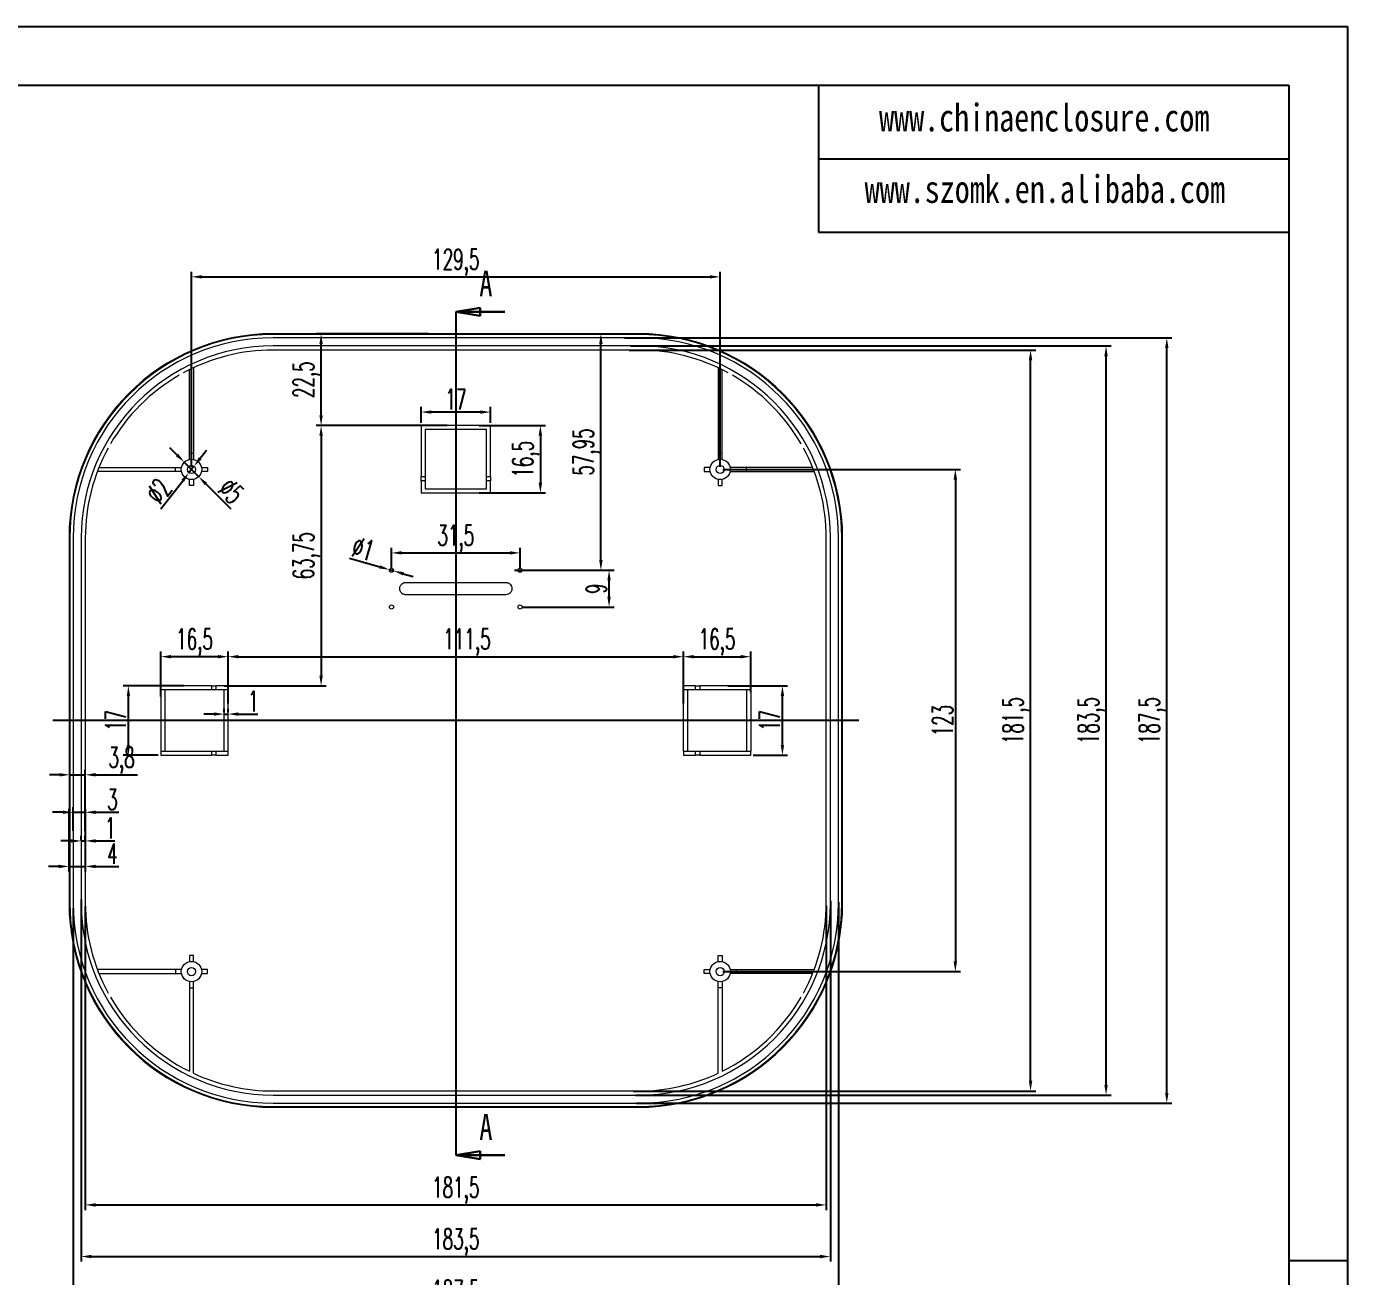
# Model space of a CAD drawing. Header units: inches. Extents: x 1813 to 4218, y 284 to 889.
# Drawn here: x 2344.3 to 2667.9, y 582.9 to 889.1 of the extents above; entities that cross this region are included whole.
import ezdxf

# ---------------------------------------------------------------- set-up
doc = ezdxf.new("R2010")
doc.units = ezdxf.units.IN
doc.header["$LTSCALE"] = 15
doc.linetypes.add('CENTERX2', pattern=[101.6, 63.5, -12.7, 12.7, -12.7])
doc.layers.add('文字', color=81, linetype='Continuous')
doc.styles.add('SLDTEXTSTYLE0', font='TXT', dxfattribs={"width": 0.75})
doc.styles.add('SLDTEXTSTYLE2', font='TXT', dxfattribs={"width": 0.6, "bigfont": 'bigfont'})
doc.styles.add('宋体', font='', dxfattribs={"width": 0.8, "height": 3.5})
doc.styles.get('宋体').set_extended_font_data('SimSun')
doc.dimstyles.new('5', dxfattribs={"dimtxt": 5, "dimasz": 2.5, "dimexe": 1.25, "dimexo": 0.625, "dimtad": 1, "dimtxsty": 'SLDTEXTSTYLE2', "dimcen": 2.5, "dimclrd": 256, "dimclre": 256, "dimclrt": 256, "dimadec": 0, "dimazin": 0, "dimtfac": 1, "dimtmove": 0, "dimatfit": 3, "dimfxl": 1, "dimarcsym": 0})

# ---------------------------------------------------------------- blocks, each defined once
blk = doc.blocks.new('_CLOSED')
at = {"color": 0, "linetype": 'ByBlock', "lineweight": -2}
for p, q in [((-1, 0.166667), (0, 0)), ((-1, 0.166667), (-1, -0.166667)), ((0, 0), (-1, -0.166667)), ((0, 0), (-1, 0))]:
    blk.add_line(p, q, dxfattribs=at)
blk = doc.blocks.new('*D41')
at = {"lineweight": -2}
for p, q in [((2393.68, 723.21), (2393.68, 735.94)), ((2396.18, 734.69), (2502.68, 734.69)), ((2505.18, 723.21), (2505.18, 735.94))]:
    blk.add_line(p, q, dxfattribs=at)
for points in [[(2396.18, 735.11), (2396.18, 734.28), (2393.68, 734.69)], [(2502.68, 735.11), (2502.68, 734.28), (2505.18, 734.69)]]:
    blk.add_solid(points)
at = {"layer": 'Defpoints', "color": 0}
for p in [(2505.18, 734.69), (2393.68, 722.58), (2505.18, 722.58)]:
    blk.add_point(p, dxfattribs=at)
at = {"insert": (2452.18, 738.24), "char_height": 5, "attachment_point": 5, "style": 'SLDTEXTSTYLE2'}
blk.add_mtext('111,5', dxfattribs=at)
blk = doc.blocks.new('*D42')
at = {"lineweight": -2}
for p, q in [((2505.18, 725.99), (2505.18, 735.94)), ((2507.68, 734.69), (2519.18, 734.69)), ((2521.68, 725.99), (2521.68, 735.94))]:
    blk.add_line(p, q, dxfattribs=at)
for points in [[(2507.68, 735.11), (2507.68, 734.28), (2505.18, 734.69)], [(2519.18, 735.11), (2519.18, 734.28), (2521.68, 734.69)]]:
    blk.add_solid(points)
at = {"layer": 'Defpoints', "color": 0}
for p in [(2521.68, 734.69), (2505.18, 725.36), (2521.68, 725.36)]:
    blk.add_point(p, dxfattribs=at)
at = {"insert": (2513.43, 738.24), "char_height": 5, "attachment_point": 5, "style": 'SLDTEXTSTYLE2'}
blk.add_mtext('16,5', dxfattribs=at)
blk = doc.blocks.new('*D43')
at = {"lineweight": -2}
for p, q in [((2377.18, 724.95), (2377.18, 735.94)), ((2391.18, 734.69), (2379.68, 734.69)), ((2393.68, 724.95), (2393.68, 735.94))]:
    blk.add_line(p, q, dxfattribs=at)
for points in [[(2379.68, 735.11), (2379.68, 734.28), (2377.18, 734.69)], [(2391.18, 735.11), (2391.18, 734.28), (2393.68, 734.69)]]:
    blk.add_solid(points)
at = {"layer": 'Defpoints', "color": 0}
for p in [(2377.18, 734.69), (2377.18, 724.33), (2393.68, 724.33)]:
    blk.add_point(p, dxfattribs=at)
at = {"insert": (2385.43, 738.24), "char_height": 5, "attachment_point": 5, "style": 'SLDTEXTSTYLE2'}
blk.add_mtext('16,5', dxfattribs=at)
blk = doc.blocks.new('*D44')
at = {"lineweight": -2}
for p, q in [((2392.68, 721.11), (2392.68, 721.89)), ((2393.68, 721.11), (2393.68, 721.89)), ((2390.18, 720.64), (2387.68, 720.64)), ((2392.68, 720.64), (2393.68, 720.64)), ((2396.18, 720.64), (2400.93, 720.64))]:
    blk.add_line(p, q, dxfattribs=at)
for points in [[(2390.18, 721.06), (2390.18, 720.22), (2392.68, 720.64)], [(2396.18, 721.06), (2396.18, 720.22), (2393.68, 720.64)]]:
    blk.add_solid(points)
at = {"layer": 'Defpoints', "color": 0}
for p in [(2392.68, 720.49), (2393.68, 720.64), (2393.68, 720.49)]:
    blk.add_point(p, dxfattribs=at)
at = {"insert": (2399.81, 723.77), "char_height": 5, "attachment_point": 5, "style": 'SLDTEXTSTYLE2'}
blk.add_mtext('1', dxfattribs=at)
blk = doc.blocks.new('*D45')
at = {"lineweight": -2}
for p, q in [((2440.93, 791.94), (2440.93, 795.87)), ((2455.43, 794.62), (2443.43, 794.62)), ((2457.93, 791.94), (2457.93, 795.87))]:
    blk.add_line(p, q, dxfattribs=at)
for points in [[(2443.43, 795.03), (2443.43, 794.2), (2440.93, 794.62)], [(2455.43, 795.03), (2455.43, 794.2), (2457.93, 794.62)]]:
    blk.add_solid(points)
at = {"layer": 'Defpoints', "color": 0}
for p in [(2440.93, 794.62), (2440.93, 791.31), (2457.93, 791.31)]:
    blk.add_point(p, dxfattribs=at)
at = {"insert": (2449.43, 797.74), "char_height": 5, "attachment_point": 5, "style": 'SLDTEXTSTYLE2'}
blk.add_mtext('17', dxfattribs=at)
blk = doc.blocks.new('*D46')
at = {"lineweight": -2}
for p, q in [((2455.18, 791.31), (2471.4, 791.31)), ((2470.15, 788.81), (2470.15, 777.31)), ((2455.18, 774.81), (2471.4, 774.81))]:
    blk.add_line(p, q, dxfattribs=at)
for points in [[(2469.73, 788.81), (2470.57, 788.81), (2470.15, 791.31)], [(2469.73, 777.31), (2470.57, 777.31), (2470.15, 774.81)]]:
    blk.add_solid(points)
at = {"layer": 'Defpoints', "color": 0}
for p in [(2454.55, 791.31), (2454.55, 774.81), (2470.15, 774.81)]:
    blk.add_point(p, dxfattribs=at)
at = {"insert": (2466.61, 783.06), "char_height": 5, "attachment_point": 5, "rotation": 90, "style": 'SLDTEXTSTYLE2'}
blk.add_mtext('16,5', dxfattribs=at)
blk = doc.blocks.new('*D47')
at = {"lineweight": -2}
for p, q in [((2382.81, 727.56), (2367.98, 727.56)), ((2369.23, 713.06), (2369.23, 725.06)), ((2376.56, 710.56), (2367.98, 710.56))]:
    blk.add_line(p, q, dxfattribs=at)
for points in [[(2368.82, 725.06), (2369.65, 725.06), (2369.23, 727.56)], [(2368.82, 713.06), (2369.65, 713.06), (2369.23, 710.56)]]:
    blk.add_solid(points)
at = {"layer": 'Defpoints', "color": 0}
for p in [(2369.23, 727.56), (2383.43, 727.56), (2377.18, 710.56)]:
    blk.add_point(p, dxfattribs=at)
at = {"insert": (2366.11, 719.06), "char_height": 5, "attachment_point": 5, "rotation": 90, "style": 'SLDTEXTSTYLE2'}
blk.add_mtext('17', dxfattribs=at)
blk = doc.blocks.new('*D48')
at = {"lineweight": -2}
for p, q in [((2516.06, 727.56), (2530.69, 727.56)), ((2529.44, 713.06), (2529.44, 725.06)), ((2522.31, 710.56), (2530.69, 710.56))]:
    blk.add_line(p, q, dxfattribs=at)
for points in [[(2529.02, 725.06), (2529.86, 725.06), (2529.44, 727.56)], [(2529.02, 713.06), (2529.86, 713.06), (2529.44, 710.56)]]:
    blk.add_solid(points)
at = {"layer": 'Defpoints', "color": 0}
for p in [(2515.43, 727.56), (2529.44, 727.56), (2521.68, 710.56)]:
    blk.add_point(p, dxfattribs=at)
at = {"insert": (2526.32, 719.06), "char_height": 5, "attachment_point": 5, "rotation": 90, "style": 'SLDTEXTSTYLE2'}
blk.add_mtext('17', dxfattribs=at)
blk = doc.blocks.new('*D49')
at = {"lineweight": -2}
for p, q in [((2433.68, 756.49), (2433.68, 761.37)), ((2465.18, 756.49), (2465.18, 761.37)), ((2436.18, 760.12), (2462.68, 760.12))]:
    blk.add_line(p, q, dxfattribs=at)
for points in [[(2436.18, 760.54), (2436.18, 759.71), (2433.68, 760.12)], [(2462.68, 760.54), (2462.68, 759.71), (2465.18, 760.12)]]:
    blk.add_solid(points)
at = {"layer": 'Defpoints', "color": 0}
for p in [(2465.18, 760.12), (2433.68, 755.86), (2465.18, 755.86)]:
    blk.add_point(p, dxfattribs=at)
at = {"insert": (2449.43, 763.66), "char_height": 5, "attachment_point": 5, "style": 'SLDTEXTSTYLE2'}
blk.add_mtext('31,5', dxfattribs=at)
blk = doc.blocks.new('*D50')
at = {"lineweight": -2}
for p, q in [((2473.88, 813.81), (2486.22, 813.81)), ((2484.97, 758.36), (2484.97, 811.31)), ((2463.81, 755.86), (2486.22, 755.86))]:
    blk.add_line(p, q, dxfattribs=at)
for points in [[(2484.56, 811.31), (2485.39, 811.31), (2484.97, 813.81)], [(2484.56, 758.36), (2485.39, 758.36), (2484.97, 755.86)]]:
    blk.add_solid(points)
at = {"layer": 'Defpoints', "color": 0}
for p in [(2473.26, 813.81), (2484.97, 813.81), (2463.18, 755.86)]:
    blk.add_point(p, dxfattribs=at)
at = {"insert": (2481.43, 784.84), "char_height": 5, "attachment_point": 5, "rotation": 90, "style": 'SLDTEXTSTYLE2'}
blk.add_mtext('57,95', dxfattribs=at)
blk = doc.blocks.new('*D51')
at = {"lineweight": -2}
for p, q in [((2463.81, 755.86), (2488.22, 755.86)), ((2486.97, 749.36), (2486.97, 753.36)), ((2465.81, 746.86), (2488.22, 746.86))]:
    blk.add_line(p, q, dxfattribs=at)
for points in [[(2486.56, 753.36), (2487.39, 753.36), (2486.97, 755.86)], [(2486.56, 749.36), (2487.39, 749.36), (2486.97, 746.86)]]:
    blk.add_solid(points)
at = {"layer": 'Defpoints', "color": 0}
for p in [(2463.18, 755.86), (2486.97, 755.86), (2465.18, 746.86)]:
    blk.add_point(p, dxfattribs=at)
at = {"insert": (2483.85, 751.36), "char_height": 5, "attachment_point": 5, "rotation": 90, "style": 'SLDTEXTSTYLE2'}
blk.add_mtext('9', dxfattribs=at)
blk = doc.blocks.new('*D52')
at = {"lineweight": -2}
for p, q in [((2423.36, 758.84), (2430.8, 756.69)), ((2434.17, 755.72), (2433.2, 756)), ((2436.57, 755.03), (2438.97, 754.34))]:
    blk.add_line(p, q, dxfattribs=at)
for points in [[(2430.92, 757.09), (2430.69, 756.29), (2433.2, 756)], [(2436.68, 755.43), (2436.45, 754.63), (2434.17, 755.72)]]:
    blk.add_solid(points)
at = {"layer": 'Defpoints', "color": 0}
for p in [(2433.2, 756), (2434.17, 755.72)]:
    blk.add_point(p, dxfattribs=at)
at = {"insert": (2426.75, 761.12), "char_height": 5, "attachment_point": 5, "rotation": 343.8958, "style": 'SLDTEXTSTYLE2'}
blk.add_mtext('∅1', dxfattribs=at)
blk = doc.blocks.new('*D53')
at = {"lineweight": -2}
for p, q in [((2384.68, 781.19), (2384.68, 828.98)), ((2514.18, 781.19), (2514.18, 828.98)), ((2387.18, 827.73), (2511.68, 827.73))]:
    blk.add_line(p, q, dxfattribs=at)
for points in [[(2387.18, 828.15), (2387.18, 827.32), (2384.68, 827.73)], [(2511.68, 828.15), (2511.68, 827.32), (2514.18, 827.73)]]:
    blk.add_solid(points)
at = {"layer": 'Defpoints', "color": 0}
for p in [(2514.18, 827.73), (2384.68, 780.56), (2514.18, 780.56)]:
    blk.add_point(p, dxfattribs=at)
at = {"insert": (2449.43, 831.27), "char_height": 5, "attachment_point": 5, "style": 'SLDTEXTSTYLE2'}
blk.add_mtext('129,5', dxfattribs=at)
blk = doc.blocks.new('*D54')
at = {"lineweight": -2}
for p, q in [((2514.81, 780.56), (2573.05, 780.56)), ((2571.8, 778.06), (2571.8, 660.06)), ((2514.81, 657.56), (2573.05, 657.56))]:
    blk.add_line(p, q, dxfattribs=at)
for points in [[(2571.38, 778.06), (2572.22, 778.06), (2571.8, 780.56)], [(2571.38, 660.06), (2572.22, 660.06), (2571.8, 657.56)]]:
    blk.add_solid(points)
at = {"layer": 'Defpoints', "color": 0}
for p in [(2514.18, 780.56), (2514.18, 657.56), (2571.8, 657.56)]:
    blk.add_point(p, dxfattribs=at)
at = {"insert": (2568.67, 719.06), "char_height": 5, "attachment_point": 5, "rotation": 90, "style": 'SLDTEXTSTYLE2'}
blk.add_mtext('123', dxfattribs=at)
blk = doc.blocks.new('*D55')
at = {"lineweight": -2}
for p, q in [((2358.68, 673.57), (2358.68, 599.16)), ((2540.18, 673.69), (2540.18, 599.16)), ((2361.18, 600.41), (2537.68, 600.41))]:
    blk.add_line(p, q, dxfattribs=at)
for points in [[(2361.18, 600.82), (2361.18, 599.99), (2358.68, 600.41)], [(2537.68, 600.82), (2537.68, 599.99), (2540.18, 600.41)]]:
    blk.add_solid(points)
at = {"layer": 'Defpoints', "color": 0}
for p in [(2358.68, 674.2), (2540.18, 674.31), (2540.18, 600.41)]:
    blk.add_point(p, dxfattribs=at)
at = {"insert": (2449.43, 603.95), "char_height": 5, "attachment_point": 5, "style": 'SLDTEXTSTYLE2'}
blk.add_mtext('181,5', dxfattribs=at)
blk = doc.blocks.new('*D56')
at = {"lineweight": -2}
for p, q in [((2357.68, 675.24), (2357.68, 586.51)), ((2541.18, 674.9), (2541.18, 586.51)), ((2360.18, 587.76), (2538.68, 587.76))]:
    blk.add_line(p, q, dxfattribs=at)
for points in [[(2360.18, 588.18), (2360.18, 587.34), (2357.68, 587.76)], [(2538.68, 588.18), (2538.68, 587.34), (2541.18, 587.76)]]:
    blk.add_solid(points)
at = {"layer": 'Defpoints', "color": 0}
for p in [(2357.68, 675.87), (2541.18, 675.52), (2541.18, 587.76)]:
    blk.add_point(p, dxfattribs=at)
at = {"insert": (2449.43, 591.3), "char_height": 5, "attachment_point": 5, "style": 'SLDTEXTSTYLE2'}
blk.add_mtext('183,5', dxfattribs=at)
blk = doc.blocks.new('*D57')
at = {"lineweight": -2}
for p, q in [((2543.18, 674.53), (2543.18, 573.93)), ((2355.69, 673.06), (2355.69, 573.93)), ((2358.19, 575.18), (2540.68, 575.18))]:
    blk.add_line(p, q, dxfattribs=at)
for points in [[(2358.19, 575.6), (2358.19, 574.76), (2355.69, 575.18)], [(2540.68, 575.6), (2540.68, 574.76), (2543.18, 575.18)]]:
    blk.add_solid(points)
at = {"layer": 'Defpoints', "color": 0}
for p in [(2355.69, 673.68), (2543.18, 675.16), (2543.18, 575.18)]:
    blk.add_point(p, dxfattribs=at)
at = {"insert": (2449.44, 578.72), "char_height": 5, "attachment_point": 5, "style": 'SLDTEXTSTYLE2'}
blk.add_mtext('187,5', dxfattribs=at)
blk = doc.blocks.new('*D58')
at = {"lineweight": -2}
for p, q in [((2491.88, 809.81), (2591.48, 809.81)), ((2590.23, 630.81), (2590.23, 807.31)), ((2492.93, 628.31), (2591.48, 628.31))]:
    blk.add_line(p, q, dxfattribs=at)
for points in [[(2589.81, 807.31), (2590.64, 807.31), (2590.23, 809.81)], [(2589.81, 630.81), (2590.64, 630.81), (2590.23, 628.31)]]:
    blk.add_solid(points)
at = {"layer": 'Defpoints', "color": 0}
for p in [(2491.26, 809.81), (2590.23, 809.81), (2492.31, 628.31)]:
    blk.add_point(p, dxfattribs=at)
at = {"insert": (2586.68, 719.06), "char_height": 5, "attachment_point": 5, "rotation": 90, "style": 'SLDTEXTSTYLE2'}
blk.add_mtext('181,5', dxfattribs=at)
blk = doc.blocks.new('*D59')
at = {"lineweight": -2}
for p, q in [((2492.2, 810.81), (2609.97, 810.81)), ((2608.72, 629.81), (2608.72, 808.31)), ((2493.46, 627.31), (2609.97, 627.31))]:
    blk.add_line(p, q, dxfattribs=at)
for points in [[(2608.3, 808.31), (2609.13, 808.31), (2608.72, 810.81)], [(2608.3, 629.81), (2609.13, 629.81), (2608.72, 627.31)]]:
    blk.add_solid(points)
at = {"layer": 'Defpoints', "color": 0}
for p in [(2491.57, 810.81), (2608.72, 810.81), (2492.84, 627.31)]:
    blk.add_point(p, dxfattribs=at)
at = {"insert": (2605.18, 719.06), "char_height": 5, "attachment_point": 5, "rotation": 90, "style": 'SLDTEXTSTYLE2'}
blk.add_mtext('183,5', dxfattribs=at)
blk = doc.blocks.new('*D60')
at = {"lineweight": -2}
for p, q in [((2490.75, 812.81), (2624.85, 812.81)), ((2623.6, 627.81), (2623.6, 810.31)), ((2493.72, 625.31), (2624.85, 625.31))]:
    blk.add_line(p, q, dxfattribs=at)
for points in [[(2623.18, 810.31), (2624.01, 810.31), (2623.6, 812.81)], [(2623.18, 627.81), (2624.01, 627.81), (2623.6, 625.31)]]:
    blk.add_solid(points)
at = {"layer": 'Defpoints', "color": 0}
for p in [(2490.13, 812.81), (2623.6, 812.81), (2493.1, 625.31)]:
    blk.add_point(p, dxfattribs=at)
at = {"insert": (2620.06, 719.06), "char_height": 5, "attachment_point": 5, "rotation": 90, "style": 'SLDTEXTSTYLE2'}
blk.add_mtext('187,5', dxfattribs=at)
blk = doc.blocks.new('*D61')
at = {"lineweight": -2}
for p, q in [((2442.72, 813.81), (2415.19, 813.81)), ((2416.44, 793.81), (2416.44, 811.31)), ((2442.72, 791.31), (2415.19, 791.31))]:
    blk.add_line(p, q, dxfattribs=at)
for points in [[(2416.02, 811.31), (2416.85, 811.31), (2416.44, 813.81)], [(2416.02, 793.81), (2416.85, 793.81), (2416.44, 791.31)]]:
    blk.add_solid(points)
at = {"layer": 'Defpoints', "color": 0}
for p in [(2416.44, 813.81), (2443.35, 813.81), (2443.35, 791.31)]:
    blk.add_point(p, dxfattribs=at)
at = {"insert": (2412.89, 802.56), "char_height": 5, "attachment_point": 5, "rotation": 90, "style": 'SLDTEXTSTYLE2'}
blk.add_mtext('22,5', dxfattribs=at)
blk = doc.blocks.new('*D62')
at = {"lineweight": -2}
for p, q in [((2447.29, 791.31), (2415.19, 791.31)), ((2416.44, 788.81), (2416.44, 730.06)), ((2392.81, 727.56), (2417.69, 727.56))]:
    blk.add_line(p, q, dxfattribs=at)
for points in [[(2416.02, 788.81), (2416.85, 788.81), (2416.44, 791.31)], [(2416.02, 730.06), (2416.85, 730.06), (2416.44, 727.56)]]:
    blk.add_solid(points)
at = {"layer": 'Defpoints', "color": 0}
for p in [(2447.92, 791.31), (2392.18, 727.56), (2416.44, 727.56)]:
    blk.add_point(p, dxfattribs=at)
at = {"insert": (2412.89, 759.44), "char_height": 5, "attachment_point": 5, "rotation": 90, "style": 'SLDTEXTSTYLE2'}
blk.add_mtext('63,75', dxfattribs=at)
blk = doc.blocks.new('*D63')
at = {"lineweight": -2}
for p, q in [((2381.15, 784.1), (2379.38, 785.87)), ((2382.92, 782.33), (2386.45, 778.79)), ((2394.4, 770.83), (2388.22, 777.02))]:
    blk.add_line(p, q, dxfattribs=at)
for points in [[(2381.45, 784.39), (2380.86, 783.8), (2382.92, 782.33)], [(2388.51, 777.32), (2387.92, 776.73), (2386.45, 778.79)]]:
    blk.add_solid(points)
at = {"layer": 'Defpoints', "color": 0}
for p in [(2382.92, 782.33), (2386.45, 778.79)]:
    blk.add_point(p, dxfattribs=at)
at = {"insert": (2394.41, 775.25), "char_height": 5, "attachment_point": 5, "rotation": 314.9714, "style": 'SLDTEXTSTYLE2'}
blk.add_mtext('∅5', dxfattribs=at)
blk = doc.blocks.new('*D64')
at = {"lineweight": -2}
for p, q in [((2386.83, 783.33), (2388.37, 785.3)), ((2385.3, 781.35), (2384.07, 779.77)), ((2377.17, 770.89), (2382.54, 777.8))]:
    blk.add_line(p, q, dxfattribs=at)
for points in [[(2386.5, 783.58), (2387.16, 783.07), (2385.3, 781.35)], [(2382.21, 778.05), (2382.87, 777.54), (2384.07, 779.77)]]:
    blk.add_solid(points)
at = {"layer": 'Defpoints', "color": 0}
for p in [(2385.3, 781.35), (2384.07, 779.77)]:
    blk.add_point(p, dxfattribs=at)
at = {"insert": (2376.62, 775.27), "char_height": 5, "attachment_point": 5, "rotation": 52.1494, "style": 'SLDTEXTSTYLE2'}
blk.add_mtext('∅2', dxfattribs=at)
blk = doc.blocks.new('*D68')
at = {"lineweight": -2}
for p, q in [((2355.18, 689.56), (2352.68, 689.56)), ((2357.68, 689.75), (2357.68, 690.81)), ((2357.68, 689.56), (2358.68, 689.56)), ((2358.68, 689.75), (2358.68, 690.81)), ((2361.18, 689.56), (2365.93, 689.56))]:
    blk.add_line(p, q, dxfattribs=at)
for points in [[(2355.18, 689.98), (2355.18, 689.15), (2357.68, 689.56)], [(2361.18, 689.98), (2361.18, 689.15), (2358.68, 689.56)]]:
    blk.add_solid(points)
at = {"layer": 'Defpoints', "color": 0}
for p in [(2358.68, 689.56), (2357.68, 689.13), (2358.68, 689.13)]:
    blk.add_point(p, dxfattribs=at)
at = {"insert": (2364.81, 692.69), "char_height": 5, "attachment_point": 5, "style": 'SLDTEXTSTYLE2'}
blk.add_mtext('1', dxfattribs=at)
blk = doc.blocks.new('*D69')
at = {"lineweight": -2}
for p, q in [((2353.18, 696.59), (2350.68, 696.59)), ((2355.68, 692.04), (2355.68, 697.84)), ((2355.68, 696.59), (2358.68, 696.59)), ((2358.68, 692.04), (2358.68, 697.84)), ((2361.18, 696.59), (2366.93, 696.59))]:
    blk.add_line(p, q, dxfattribs=at)
for points in [[(2353.18, 697), (2353.18, 696.17), (2355.68, 696.59)], [(2361.18, 697), (2361.18, 696.17), (2358.68, 696.59)]]:
    blk.add_solid(points)
at = {"layer": 'Defpoints', "color": 0}
for p in [(2358.68, 696.59), (2355.68, 691.42), (2358.68, 691.42)]:
    blk.add_point(p, dxfattribs=at)
at = {"insert": (2365.31, 699.71), "char_height": 5, "attachment_point": 5, "style": 'SLDTEXTSTYLE2'}
blk.add_mtext('3', dxfattribs=at)
blk = doc.blocks.new('*D70')
at = {"lineweight": -2}
for p, q in [((2352.38, 705.76), (2349.88, 705.76)), ((2354.88, 692.81), (2354.88, 707.01)), ((2354.88, 705.76), (2358.68, 705.76)), ((2358.68, 693.35), (2358.68, 707.01)), ((2361.18, 705.76), (2371.43, 705.76))]:
    blk.add_line(p, q, dxfattribs=at)
for points in [[(2352.38, 706.18), (2352.38, 705.35), (2354.88, 705.76)], [(2361.18, 706.18), (2361.18, 705.35), (2358.68, 705.76)]]:
    blk.add_solid(points)
at = {"layer": 'Defpoints', "color": 0}
for p in [(2358.68, 705.76), (2358.68, 692.72), (2354.88, 692.19)]:
    blk.add_point(p, dxfattribs=at)
at = {"insert": (2367.56, 709.3), "char_height": 5, "attachment_point": 5, "style": 'SLDTEXTSTYLE2'}
blk.add_mtext('3,8', dxfattribs=at)
blk = doc.blocks.new('*D71')
at = {"lineweight": -2}
for p, q in [((2354.68, 697.41), (2354.68, 682.07)), ((2358.68, 697.41), (2358.68, 682.07)), ((2352.18, 683.32), (2349.68, 683.32)), ((2354.68, 683.32), (2358.68, 683.32)), ((2361.18, 683.32), (2366.93, 683.32))]:
    blk.add_line(p, q, dxfattribs=at)
for points in [[(2352.18, 683.73), (2352.18, 682.9), (2354.68, 683.32)], [(2361.18, 683.73), (2361.18, 682.9), (2358.68, 683.32)]]:
    blk.add_solid(points)
at = {"layer": 'Defpoints', "color": 0}
for p in [(2354.68, 698.03), (2358.68, 698.03), (2358.68, 683.32)]:
    blk.add_point(p, dxfattribs=at)
at = {"insert": (2365.31, 686.44), "char_height": 5, "attachment_point": 5, "style": 'SLDTEXTSTYLE2'}
blk.add_mtext('4', dxfattribs=at)

msp = doc.modelspace()

# ---------------------------------------------------------------- linework, layer by layer
for p, q in [((1812.519, 889.082), (2667.879, 889.082)), ((2667.879, 889.082), (2667.879, 284.282)), ((1841.319, 874.682), (2653.479, 874.682)), ((2538.279, 874.682), (2538.279, 838.682)), ((2653.479, 874.682), (2653.479, 298.682)), ((2538.279, 856.682), (2653.479, 856.682)), ((2538.279, 838.682), (2653.479, 838.682)), ((2667.879, 586.682), (2653.479, 586.682))]:
    msp.add_line(p, q)
at = {"color": 1, "linetype": 'CENTERX2'}
for p, q in [((2449.435, 819.181), (2449.435, 612.573)), ((2548.185, 719.062), (2350.685, 719.062))]:
    msp.add_line(p, q, dxfattribs=at)
at = {"color": 7, "linetype": 'Continuous', "lineweight": 30}
for p, q in [((2461.435, 819.181), (2449.435, 819.181)), ((2461.435, 612.573), (2449.435, 612.573))]:
    msp.add_line(p, q, dxfattribs=at)
at = {"color": 7, "linetype": 'Continuous', "lineweight": 15}
for p, q in [((2494.185, 813.812), (2404.685, 813.812)), ((2494.185, 813.612), (2404.685, 813.612)), ((2494.185, 812.812), (2404.685, 812.812)), ((2494.185, 810.812), (2404.685, 810.812)), ((2494.185, 809.812), (2404.685, 809.812)), ((2384.185, 784.511), (2384.185, 804.991)), ((2385.185, 805.474), (2385.185, 784.511)), ((2513.685, 805.474), (2513.685, 784.511)), ((2514.685, 784.511), (2514.685, 804.991)), ((2457.935, 791.312), (2440.935, 791.312)), ((2440.935, 791.312), (2440.935, 778.812)), ((2456.935, 790.312), (2441.935, 790.312)), ((2441.935, 790.312), (2441.935, 778.812)), ((2456.935, 778.812), (2456.935, 790.312)), ((2457.935, 778.812), (2457.935, 791.312)), ((2384.185, 784.511), (2385.185, 784.511)), ((2384.185, 783.011), (2384.185, 784.511)), ((2385.185, 784.511), (2385.185, 783.011)), ((2514.685, 784.511), (2513.685, 784.511)), ((2513.685, 784.511), (2513.685, 783.011)), ((2514.685, 783.011), (2514.685, 784.511)), ((2380.735, 780.062), (2361.651, 780.062)), ((2362.042, 781.062), (2380.735, 781.062)), ((2380.735, 780.062), (2380.735, 781.062)), ((2380.735, 781.062), (2382.235, 781.062)), ((2382.235, 780.062), (2380.735, 780.062)), ((2387.134, 781.062), (2388.634, 781.062)), ((2388.634, 780.062), (2387.134, 780.062)), ((2388.634, 781.062), (2388.634, 780.062)), ((2511.735, 781.062), (2510.235, 781.062)), ((2510.235, 781.062), (2510.235, 780.062)), ((2510.235, 780.062), (2511.735, 780.062)), ((2536.828, 781.062), (2516.634, 781.062)), ((2516.634, 780.062), (2537.219, 780.062)), ((2520.634, 781.062), (2519.134, 781.062)), ((2519.134, 780.062), (2520.634, 780.062)), ((2520.634, 780.062), (2520.634, 781.062)), ((2384.185, 776.612), (2384.185, 778.112)), ((2385.185, 778.112), (2385.185, 776.612)), ((2440.935, 777.812), (2440.935, 778.812)), ((2440.935, 778.812), (2441.935, 778.812)), ((2441.935, 777.812), (2440.935, 777.812)), ((2440.935, 777.812), (2440.935, 774.812)), ((2441.935, 778.812), (2441.935, 777.812)), ((2441.935, 777.812), (2441.935, 775.812)), ((2456.935, 778.812), (2457.935, 778.812)), ((2456.935, 777.812), (2456.935, 778.812)), ((2457.935, 777.812), (2456.935, 777.812)), ((2456.935, 775.812), (2456.935, 777.812)), ((2457.935, 778.812), (2457.935, 777.812)), ((2457.935, 774.812), (2457.935, 777.812)), ((2513.685, 778.112), (2513.685, 776.612)), ((2514.685, 776.612), (2514.685, 778.112)), ((2385.185, 776.612), (2384.185, 776.612)), ((2440.935, 774.812), (2457.935, 774.812)), ((2441.935, 775.812), (2456.935, 775.812)), ((2513.685, 776.612), (2514.685, 776.612)), ((2354.685, 763.812), (2354.685, 674.312)), ((2354.885, 763.812), (2354.885, 674.312)), ((2355.685, 763.812), (2355.685, 674.312)), ((2357.685, 763.812), (2357.685, 674.312)), ((2358.685, 763.812), (2358.685, 674.312)), ((2540.185, 674.312), (2540.185, 763.812)), ((2541.185, 674.312), (2541.185, 763.812)), ((2543.185, 674.312), (2543.185, 763.812)), ((2543.985, 674.312), (2543.985, 763.812)), ((2544.185, 674.312), (2544.185, 763.812)), ((2377.185, 727.562), (2377.185, 726.562)), ((2389.685, 727.562), (2377.185, 727.562)), ((2389.685, 726.562), (2377.185, 726.562)), ((2377.185, 726.562), (2377.185, 711.562)), ((2378.185, 726.562), (2378.185, 711.562)), ((2389.685, 726.562), (2389.685, 727.562)), ((2389.685, 727.562), (2390.685, 727.562)), ((2390.685, 726.562), (2389.685, 726.562)), ((2390.685, 727.562), (2390.685, 726.562)), ((2393.685, 727.562), (2390.685, 727.562)), ((2393.685, 726.562), (2390.685, 726.562)), ((2392.685, 711.562), (2392.685, 726.562)), ((2393.685, 726.562), (2393.685, 727.562)), ((2393.685, 711.562), (2393.685, 726.562)), ((2508.185, 727.562), (2505.185, 727.562)), ((2505.185, 727.562), (2505.185, 726.562)), ((2508.185, 726.562), (2505.185, 726.562)), ((2505.185, 711.562), (2505.185, 726.562)), ((2506.185, 726.562), (2506.185, 711.562)), ((2508.185, 726.562), (2508.185, 727.562)), ((2508.185, 727.562), (2509.185, 727.562)), ((2509.185, 726.562), (2508.185, 726.562)), ((2509.185, 727.562), (2509.185, 726.562)), ((2521.685, 727.562), (2509.185, 727.562)), ((2521.685, 726.562), (2509.185, 726.562)), ((2520.685, 711.562), (2520.685, 726.562)), ((2521.685, 726.562), (2521.685, 727.562)), ((2521.685, 726.562), (2521.685, 711.562)), ((2377.185, 711.562), (2377.185, 710.562)), ((2377.185, 711.562), (2389.685, 711.562)), ((2377.185, 710.562), (2389.685, 710.562)), ((2389.685, 710.562), (2389.685, 711.562)), ((2389.685, 711.562), (2390.685, 711.562)), ((2390.685, 710.562), (2389.685, 710.562)), ((2390.685, 711.562), (2390.685, 710.562)), ((2390.685, 711.562), (2393.685, 711.562)), ((2390.685, 710.562), (2393.685, 710.562)), ((2393.685, 710.562), (2393.685, 711.562)), ((2505.185, 711.562), (2505.185, 710.562)), ((2505.185, 711.562), (2508.185, 711.562)), ((2505.185, 710.562), (2508.185, 710.562)), ((2508.185, 710.562), (2508.185, 711.562)), ((2508.185, 711.562), (2509.185, 711.562)), ((2509.185, 710.562), (2508.185, 710.562)), ((2509.185, 711.562), (2509.185, 710.562)), ((2509.185, 711.562), (2521.685, 711.562)), ((2509.185, 710.562), (2521.685, 710.562)), ((2521.685, 710.562), (2521.685, 711.562)), ((2385.185, 661.511), (2384.185, 661.511)), ((2384.185, 661.511), (2384.185, 660.011)), ((2385.185, 660.011), (2385.185, 661.511)), ((2513.685, 660.011), (2513.685, 661.511)), ((2513.685, 661.511), (2514.685, 661.511)), ((2514.685, 661.511), (2514.685, 660.011)), ((2380.735, 658.062), (2361.651, 658.062)), ((2362.042, 657.062), (2380.735, 657.062)), ((2382.235, 658.062), (2380.735, 658.062)), ((2380.735, 658.062), (2380.735, 657.062)), ((2380.735, 657.062), (2382.235, 657.062)), ((2388.634, 658.062), (2387.134, 658.062)), ((2387.134, 657.062), (2388.634, 657.062)), ((2388.634, 657.062), (2388.634, 658.062)), ((2510.235, 657.062), (2510.235, 658.062)), ((2510.235, 658.062), (2511.735, 658.062)), ((2511.735, 657.062), (2510.235, 657.062)), ((2516.634, 658.062), (2518.134, 658.062)), ((2518.134, 657.062), (2516.634, 657.062)), ((2518.134, 658.062), (2518.134, 657.062)), ((2518.134, 658.062), (2537.219, 658.062)), ((2536.828, 657.062), (2518.134, 657.062)), ((2384.185, 655.112), (2384.185, 653.612)), ((2385.185, 653.612), (2385.185, 655.112)), ((2513.685, 653.612), (2513.685, 655.112)), ((2514.685, 655.112), (2514.685, 653.612)), ((2384.185, 653.612), (2385.185, 653.612)), ((2384.185, 653.612), (2384.185, 633.132)), ((2385.185, 632.649), (2385.185, 653.612)), ((2514.685, 653.612), (2513.685, 653.612)), ((2513.685, 632.649), (2513.685, 653.612)), ((2514.685, 653.612), (2514.685, 633.132)), ((2404.685, 628.312), (2494.185, 628.312)), ((2404.685, 627.312), (2494.185, 627.312)), ((2404.685, 625.312), (2494.185, 625.312)), ((2404.685, 624.512), (2494.185, 624.512)), ((2404.685, 624.312), (2494.185, 624.312))]:
    msp.add_line(p, q, dxfattribs=at)
for centre, radius in [((2384.685, 780.562), 2.5), ((2384.685, 780.562), 1), ((2514.185, 780.562), 2.5), ((2514.185, 780.562), 1), ((2433.685, 755.862), 0.5), ((2465.185, 755.862), 0.5), ((2433.685, 746.862), 0.5), ((2465.185, 746.862), 0.5), ((2384.685, 657.562), 2.5), ((2384.685, 657.562), 1), ((2514.185, 657.562), 2.5), ((2514.185, 657.562), 1)]:
    msp.add_circle(centre, radius, dxfattribs=at)
for centre, radius, start, end in [((2404.685, 763.812), 50, 90, 180), ((2404.685, 763.812), 49.8, 90, 180), ((2404.685, 763.812), 49, 90, 180), ((2494.185, 763.812), 50, 0, 90), ((2494.185, 763.812), 49.8, 0, 90), ((2494.185, 763.812), 49, 0, 90), ((2404.685, 763.812), 47, 90, 180), ((2404.685, 763.812), 46, 90, 118.57188), ((2494.185, 763.812), 47, 0, 90), ((2494.185, 763.812), 46, 61.42812, 90), ((2404.685, 763.812), 46, 120, 150), ((2494.185, 763.812), 46, 30, 60), ((2404.685, 763.812), 46, 151.42812, 180), ((2494.185, 763.812), 46, 0, 28.57188), ((2404.685, 674.312), 50, 180, 270), ((2404.685, 674.312), 49.8, 180, 270), ((2404.685, 674.312), 49, 180, 270), ((2404.685, 674.312), 47, 180, 270), ((2404.685, 674.312), 46, 180, 208.57188), ((2494.185, 674.312), 47, 270, 0), ((2494.185, 674.312), 49.8, 270, 0), ((2494.185, 674.312), 49, 270, 0), ((2494.185, 674.312), 50, 270, 0), ((2494.185, 674.312), 46, 331.42812, 0), ((2404.685, 674.312), 46, 210, 243.53493), ((2494.185, 674.312), 46, 296.46507, 330), ((2404.685, 674.312), 46, 244.91812, 270), ((2494.185, 674.312), 46, 270, 295.08188)]:
    msp.add_arc(centre, radius, start, end, dxfattribs=at)
for points, knots in [([(2437.185, 749.862), (2437.086, 749.862), (2436.988, 749.872), (2436.796, 749.91), (2436.701, 749.939), (2436.519, 750.014), (2436.433, 750.06), (2436.27, 750.169), (2436.193, 750.233), (2435.985, 750.44), (2435.874, 750.607), (2435.725, 750.968), (2435.685, 751.165), (2435.685, 751.457), (2435.694, 751.557), (2435.732, 751.749), (2435.761, 751.842), (2435.835, 752.024), (2435.882, 752.112), (2435.99, 752.274), (2436.052, 752.35), (2436.262, 752.561), (2436.427, 752.671), (2436.791, 752.823), (2436.986, 752.862), (2437.185, 752.862)], [0, 0, 0, 0, 0.0625, 0.0625, 0.125, 0.125, 0.1875, 0.1875, 0.25, 0.25, 0.375, 0.375, 0.5, 0.5, 0.5625, 0.5625, 0.625, 0.625, 0.6875, 0.6875, 0.75, 0.75, 0.875, 0.875, 1, 1, 1, 1]), ([(2437.185, 752.862), (2441.268, 752.862), (2445.351, 752.862), (2451.476, 752.862), (2453.518, 752.862), (2457.601, 752.862), (2459.643, 752.862), (2461.685, 752.862)], [0, 0, 0, 0, 0.5, 0.5, 0.75, 0.75, 1, 1, 1, 1]), ([(2461.685, 752.862), (2461.784, 752.862), (2461.882, 752.852), (2462.074, 752.814), (2462.169, 752.785), (2462.351, 752.709), (2462.437, 752.663), (2462.601, 752.554), (2462.678, 752.49), (2462.885, 752.283), (2462.997, 752.115), (2463.146, 751.754), (2463.185, 751.557), (2463.185, 751.264), (2463.175, 751.165), (2463.137, 750.973), (2463.109, 750.879), (2463.034, 750.698), (2462.987, 750.61), (2462.879, 750.448), (2462.817, 750.372), (2462.607, 750.162), (2462.442, 750.052), (2462.079, 749.901), (2461.883, 749.862), (2461.685, 749.862)], [0, 0, 0, 0, 0.0625, 0.0625, 0.125, 0.125, 0.1875, 0.1875, 0.25, 0.25, 0.375, 0.375, 0.5, 0.5, 0.5625, 0.5625, 0.625, 0.625, 0.6875, 0.6875, 0.75, 0.75, 0.875, 0.875, 1, 1, 1, 1]), ([(2461.685, 749.862), (2460.664, 749.862), (2459.643, 749.862), (2457.602, 749.862), (2456.581, 749.862), (2453.518, 749.862), (2451.476, 749.862), (2445.351, 749.862), (2441.268, 749.862), (2437.185, 749.862)], [0, 0, 0, 0, 0.125, 0.125, 0.25, 0.25, 0.5, 0.5, 1, 1, 1, 1])]:
    msp.add_open_spline(points, degree=3, knots=knots, dxfattribs=at)

# ---------------------------------------------------------------- block references
at = {"color": 7, "linetype": 'Continuous', "lineweight": 30, "xscale": 6, "yscale": 6, "rotation": 180}
for p in [(2449.435, 819.181), (2449.435, 612.573)]:
    msp.add_blockref('_CLOSED', p, dxfattribs=at)

# ---------------------------------------------------------------- texts
at = {"color": 7, "linetype": 'Continuous', "char_height": 6.35, "attachment_point": 1, "style": 'SLDTEXTSTYLE0'}
for insert in [(2455.19, 829.277), (2455.19, 622.668)]:
    msp.add_mtext('A', dxfattribs=dict(at, insert=insert))
at = {"layer": '文字', "color": 0, "char_height": 6.7584, "width": 118.73861, "attachment_point": 1, "style": '宋体'}
for s, insert in [('www.chinaenclosure.com', (2553.121, 870.122)), ('www.szomk.en.alibaba.com', (2549.588, 852.621))]:
    msp.add_mtext(s, dxfattribs=dict(at, insert=insert))

# ---------------------------------------------------------------- dimensions: what is measured, and where the dimension line sits
for base, p1, p2, picture, middle in [((2514.185, 827.733), (2384.685, 780.562), (2514.185, 780.562), '*D53', (2449.435, 831.274)), ((2440.935, 794.616), (2457.935, 791.312), (2440.935, 791.312), '*D45', (2449.435, 797.741)), ((2465.185, 760.123), (2433.685, 755.862), (2465.185, 755.862), '*D49', (2449.435, 763.665)), ((2377.185, 734.693), (2393.685, 724.33), (2377.185, 724.33), '*D43', (2385.435, 738.235)), ((2521.685, 734.693), (2505.185, 725.363), (2521.685, 725.363), '*D42', (2513.435, 738.235)), ((2393.685, 720.642), (2392.685, 720.486), (2393.685, 720.486), '*D44', (2399.81, 723.767)), ((2358.685, 705.762), (2354.885, 692.185), (2358.685, 692.723), '*D70', (2367.56, 709.303)), ((2358.685, 696.588), (2355.685, 691.418), (2358.685, 691.418), '*D69', (2365.31, 699.713)), ((2358.685, 689.563), (2357.685, 689.127), (2358.685, 689.127), '*D68', (2364.81, 692.688)), ((2543.185, 575.181), (2355.689, 673.685), (2543.185, 675.16), '*D57', (2449.437, 578.723)), ((2541.185, 587.759), (2357.685, 675.867), (2541.185, 675.524), '*D56', (2449.435, 591.3)), ((2540.185, 600.408), (2358.685, 674.196), (2540.185, 674.312), '*D55', (2449.435, 603.95))]:
    dim = msp.add_linear_dim(base=base, p1=p1, p2=p2, dimstyle='5')
    dim.commit()
    dim.dimension.update_dxf_attribs({"geometry": picture, "text_midpoint": middle})
for base, p1, p2, picture, middle in [((2416.436, 813.812), (2443.348, 791.312), (2443.348, 813.812), '*D61', (2412.894, 802.562)), ((2484.974, 813.812), (2463.185, 755.862), (2473.255, 813.812), '*D50', (2481.432, 784.837)), ((2623.597, 812.812), (2493.097, 625.312), (2490.128, 812.812), '*D60', (2620.055, 719.062)), ((2590.225, 809.812), (2492.307, 628.312), (2491.258, 809.812), '*D58', (2586.683, 719.062)), ((2608.717, 810.812), (2492.837, 627.312), (2491.575, 810.812), '*D59', (2605.176, 719.062)), ((2416.436, 727.562), (2447.916, 791.312), (2392.185, 727.562), '*D62', (2412.894, 759.437)), ((2470.151, 774.812), (2454.553, 791.312), (2454.553, 774.812), '*D46', (2466.609, 783.062)), ((2571.8, 657.562), (2514.185, 780.562), (2514.185, 657.562), '*D54', (2568.675, 719.062)), ((2486.974, 755.862), (2465.185, 746.862), (2463.185, 755.862), '*D51', (2483.849, 751.362)), ((2369.232, 727.562), (2377.185, 710.562), (2383.435, 727.562), '*D47', (2366.107, 719.062)), ((2529.441, 727.562), (2521.685, 710.562), (2515.435, 727.562), '*D48', (2526.316, 719.062))]:
    dim = msp.add_linear_dim(base=base, p1=p1, p2=p2, angle=90, dimstyle='5')
    dim.commit()
    dim.dimension.update_dxf_attribs({"geometry": picture, "text_midpoint": middle})
for p1, p2, picture, middle in [((2385.299, 781.351), (2384.071, 779.772), '*D64', (2376.618, 775.274)), ((2382.918, 782.33), (2386.452, 778.793), '*D63', (2394.405, 775.254)), ((2434.165, 755.723), (2433.205, 756), '*D52', (2426.746, 761.118))]:
    dim = msp.add_diameter_dim_2p(p1=p1, p2=p2, dimstyle='5')
    dim.commit()
    dim.dimension.update_dxf_attribs({"geometry": picture, "text_midpoint": middle})
for base, p1, p2, picture, middle in [((2505.185, 734.693), (2393.685, 722.581), (2505.185, 722.581), '*D41', (2452.181, 734.693)), ((2358.685, 683.316), (2354.685, 698.035), (2358.685, 698.035), '*D71', (2365.31, 683.316))]:
    dim = msp.add_linear_dim(base=base, p1=p1, p2=p2, dimstyle='5')
    dim.commit()
    dim.dimension.update_dxf_attribs({"geometry": picture, "text_midpoint": middle, "dimtype": 160})

doc.saveas('drawing.dxf')
